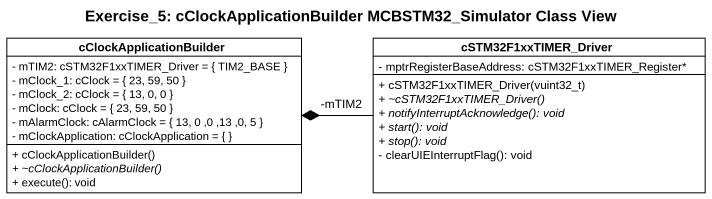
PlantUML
@startuml
title Exercise_5: cClockApplicationBuilder MCBSTM32_Simulator Class View
hide circle
hide empty members
skinparam classAttributeIconSize 0
class cClockApplicationBuilder {
  - mTIM2: cSTM32F1xxTIMER_Driver = { TIM2_BASE }
  - mClock_1: cClock = { 23, 59, 50 }
  - mClock_2: cClock = { 13, 0, 0 }
  - mClock: cClock = { 23, 59, 50 }
  - mAlarmClock: cAlarmClock = { 13, 0 ,0 ,13 ,0, 5 }
  - mClockApplication: cClockApplication = { }
  + cClockApplicationBuilder()
  {abstract} + ~cClockApplicationBuilder()
  + execute(): void
}
class cSTM32F1xxTIMER_Driver {
  - mptrRegisterBaseAddress: cSTM32F1xxTIMER_Register*
  + cSTM32F1xxTIMER_Driver(vuint32_t)
  {abstract} + ~cSTM32F1xxTIMER_Driver()
  {abstract} + notifyInterruptAcknowledge(): void
  {abstract} + start(): void
  {abstract} + stop(): void
  - clearUIEInterruptFlag(): void
}
cClockApplicationBuilder *-right- "-mTIM2" cSTM32F1xxTIMER_Driver
@enduml
